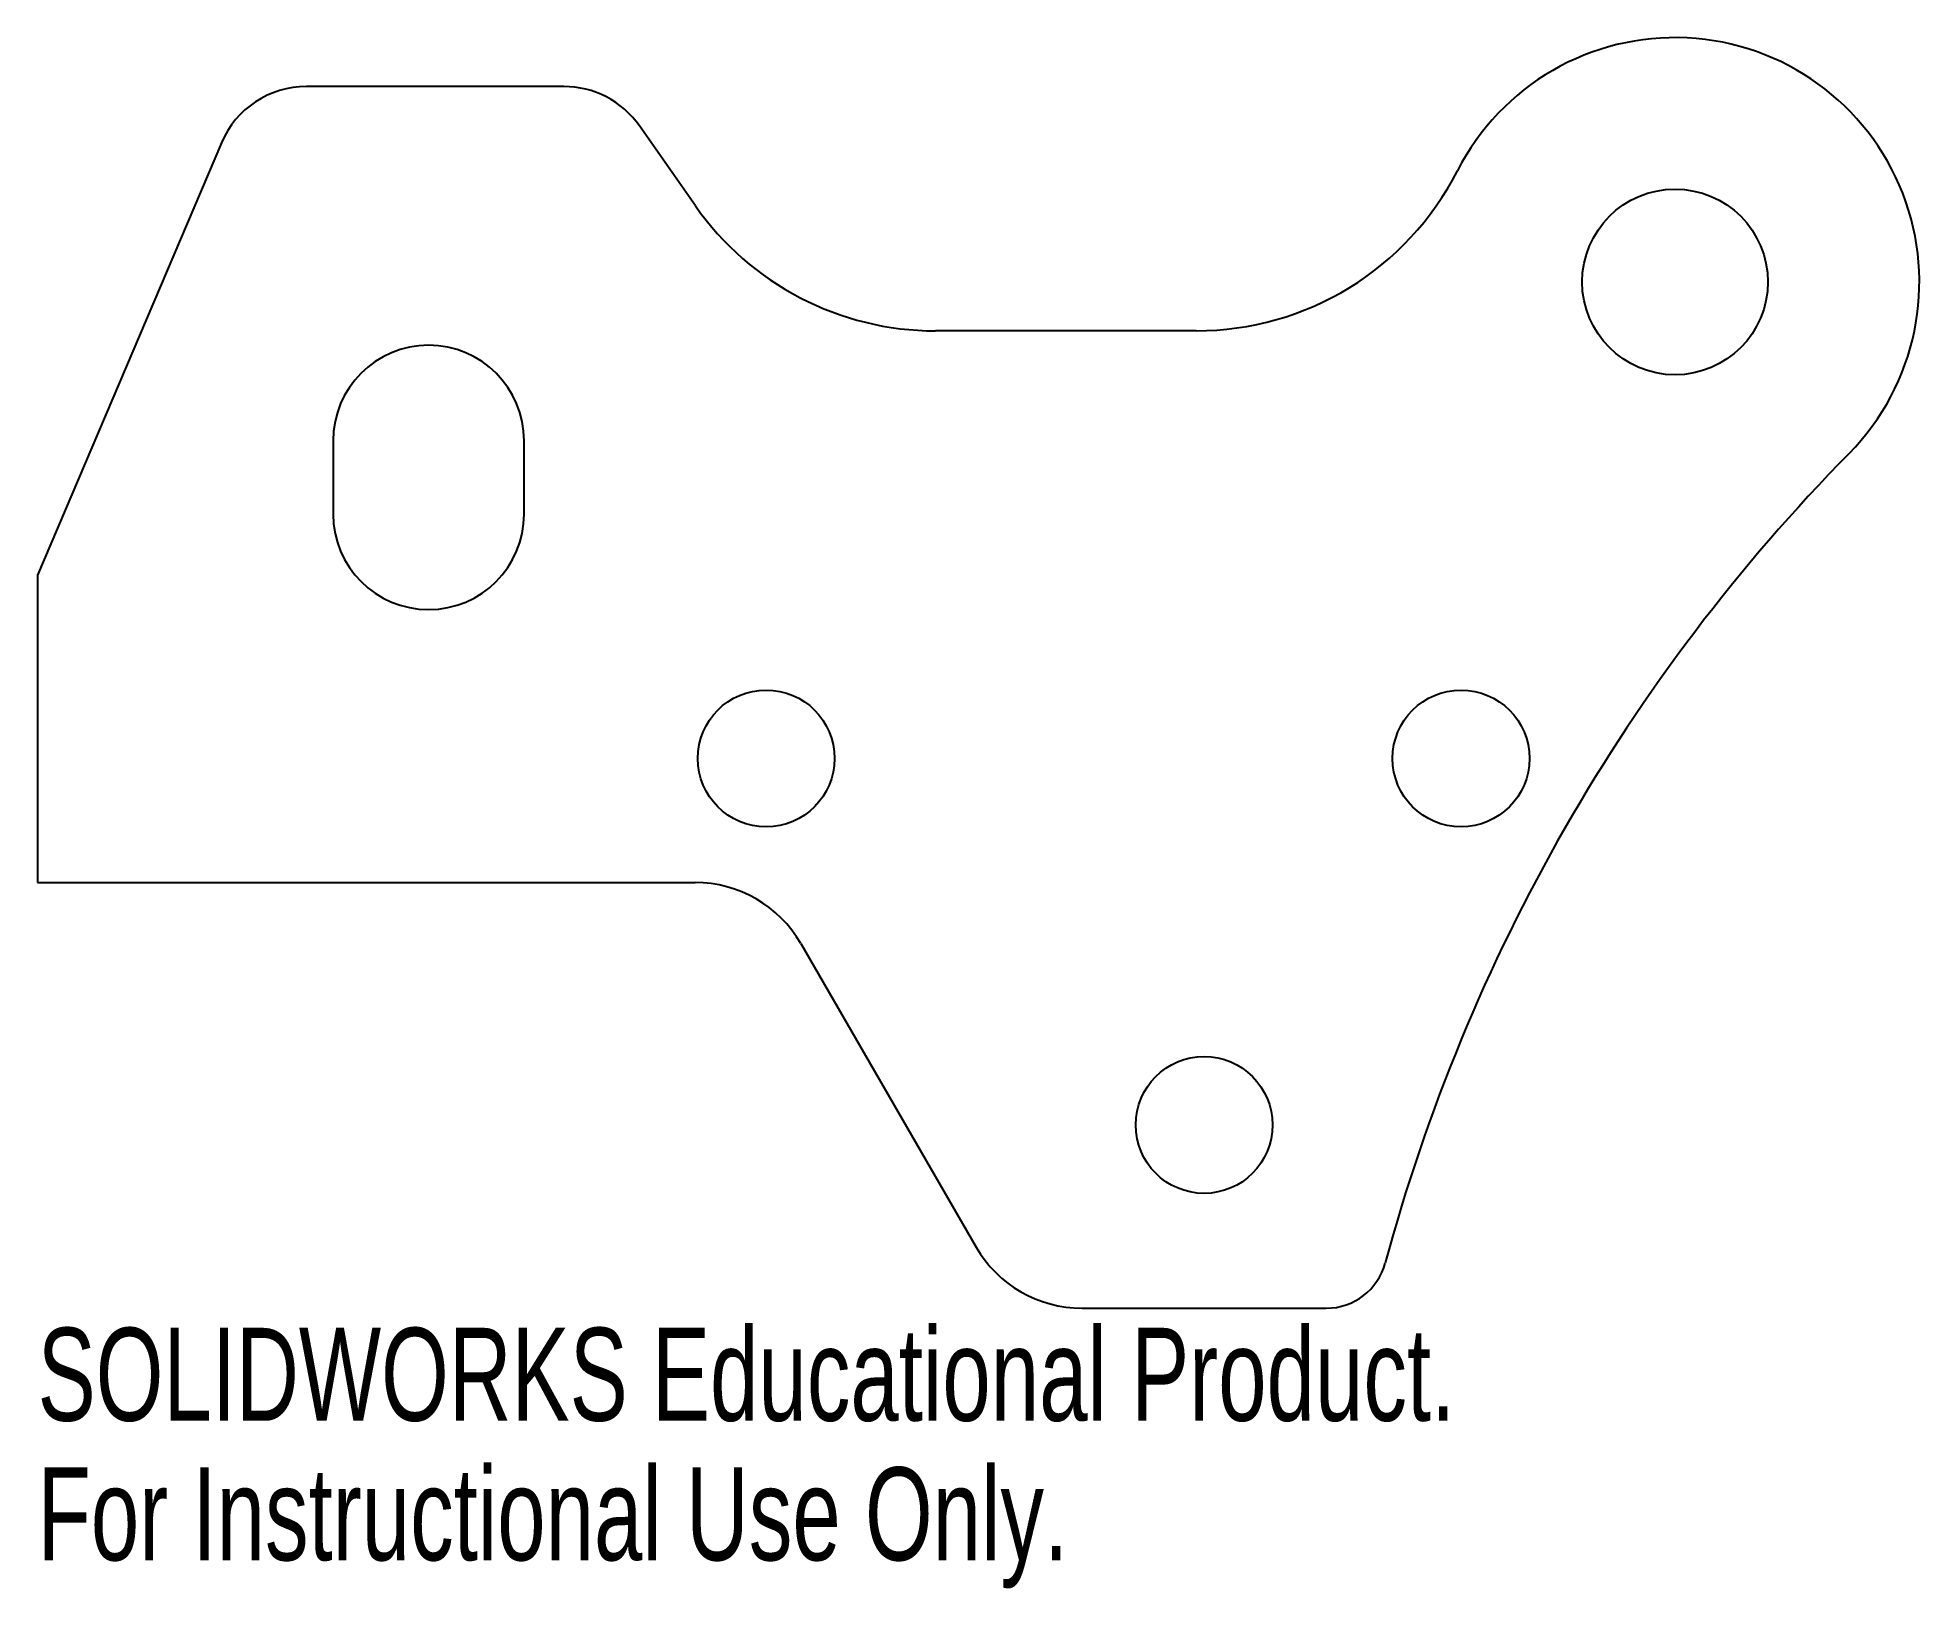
# Model space of a CAD drawing. Header units: inches. Extents: x 3.99 to 7.84, y -1.45 to 1.73.
import ezdxf

# ---------------------------------------------------------------- set-up
doc = ezdxf.new("R2010")
doc.units = ezdxf.units.IN
doc.header["$MEASUREMENT"] = 0
doc.styles.add('SLDTEXTSTYLE0', font='TXT', dxfattribs={"width": 0.7})

msp = doc.modelspace()

# ---------------------------------------------------------------- linework, layer by layer
at = {"color": 7, "linetype": 'Continuous', "lineweight": 25}
for p, q in [((5.0648, 1.625), (4.5382, 1.625)), ((5.3341, 1.3809), (5.2196, 1.5444)), ((4.3643, 1.51), (3.9882, 0.625)), ((6.3588, 1.125), (5.8256, 1.125)), ((4.5928, 0.9), (4.5928, 0.75)), ((4.9836, 0.75), (4.9836, 0.9)), ((3.9882, 0.625), (3.9882, -0.0039)), ((3.9882, -0.0039), (5.3334, -0.0039)), ((5.5499, -0.1289), (5.9085, -0.75)), ((6.125, -0.875), (6.625, -0.875))]:
    msp.add_line(p, q, dxfattribs=at)
for centre, radius in [((7.3386, 1.225), 0.19), ((5.4789, 0.25), 0.14), ((6.9007, 0.25), 0.14), ((6.375, -0.5), 0.14)]:
    msp.add_circle(centre, radius, dxfattribs=at)
for centre, radius, start, end in [((7.3386, 1.225), 0.5, 315.4547, 152.9643), ((4.5382, 1.4361), 0.1889, 90, 156.9745), ((5.0648, 1.4361), 0.1889, 35, 90), ((6.3588, 1.725), 0.6, 270, 332.9643), ((5.8256, 1.725), 0.6, 215, 270), ((4.7882, 0.9), 0.1954, 0, 180), ((10.3701, -1.7587), 3.7535, 135.4547, 164.925), ((4.7882, 0.75), 0.1954, 180, 0), ((5.3334, -0.2539), 0.25, 30, 90), ((6.125, -0.625), 0.25, 210, 270), ((6.625, -0.75), 0.125, 270, 344.925)]:
    msp.add_arc(centre, radius, start, end, dxfattribs=at)

# ---------------------------------------------------------------- texts
at = {"color": 7, "linetype": 'Continuous', "char_height": 0.1903, "attachment_point": 1, "style": 'SLDTEXTSTYLE0'}
for s, insert in [('SOLIDWORKS Educational Product.', (3.9882, -0.9151)), ('For Instructional Use Only.', (3.9882, -1.2006))]:
    msp.add_mtext(s, dxfattribs=dict(at, insert=insert))

doc.saveas('drawing.dxf')
